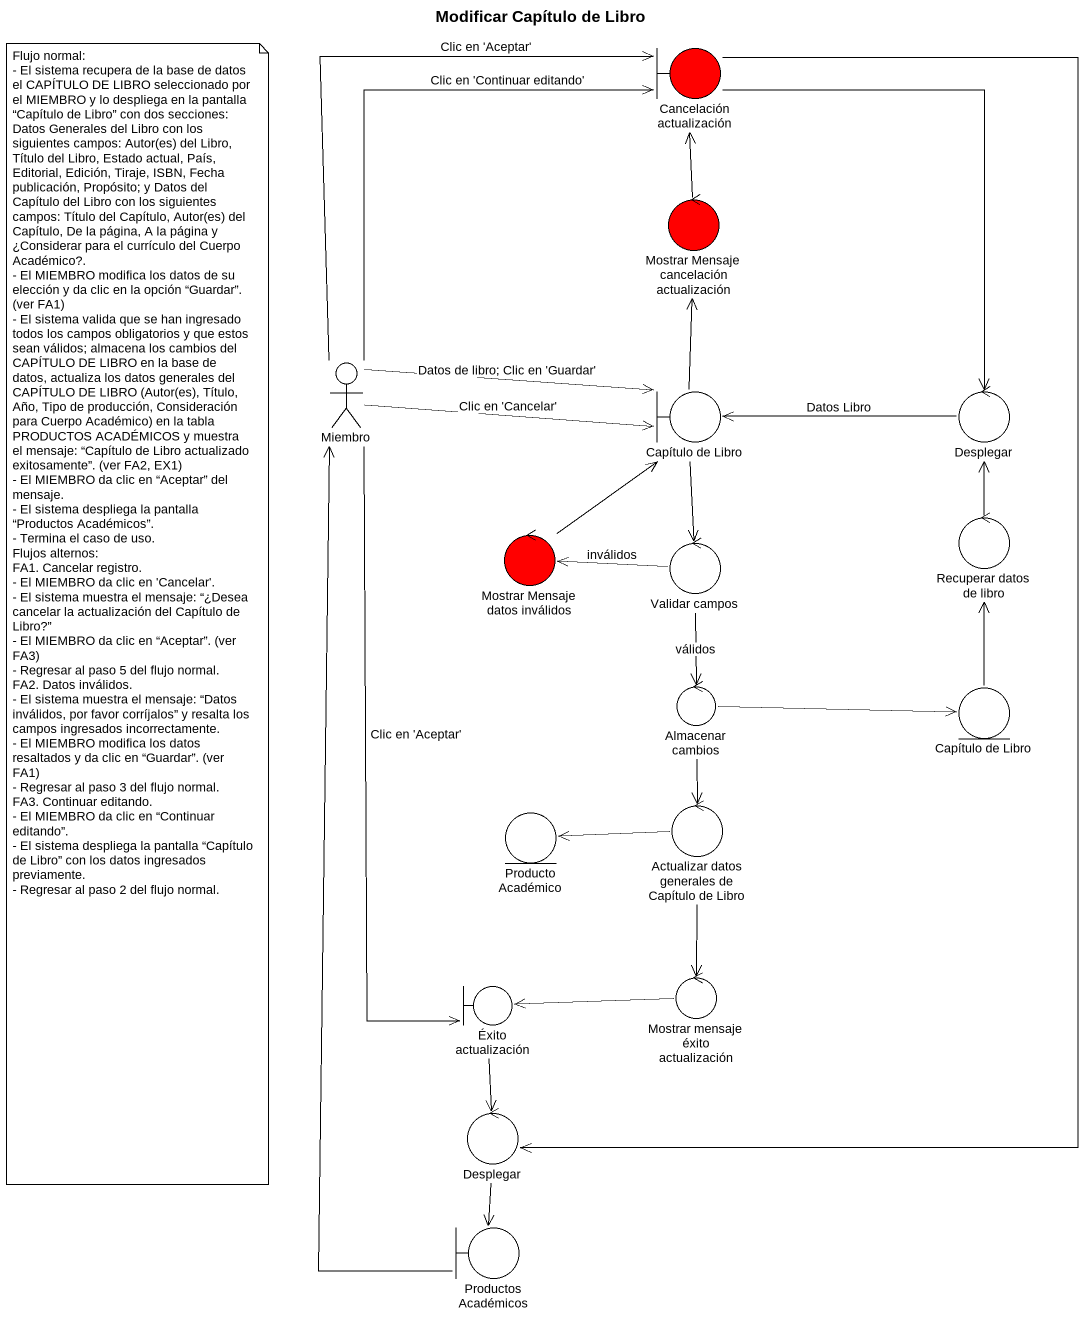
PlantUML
@startuml
title Modificar Capítulo de Libro
boundary "Cancelación actualización" as Cancelación_actualización #FF0000
control "Mostrar Mensaje cancelación actualización" as Mostrar_Mensaje_cancelación #FF0000
actor Miembro #FFFFFF
boundary "Capítulo de Libro" as Capítulo_de_Libro #FFFFFF
control Desplegar #FFFFFF
control "Recuperar datos de libro" as Recuperar_datos_de_libro #FFFFFF
control "Mostrar Mensaje datos inválidos" as Mostrar_Mensaje_datos #FF0000
control "Validar campos" as Validar_campos #FFFFFF
control "Almacenar cambios" as Almacenar_cambios #FFFFFF
entity "Capítulo de Libro" as Capítulo_de_Libro_2 #FFFFFF
entity "Producto Académico" as Producto_Académico #FFFFFF
control "Actualizar datos generales de Capítulo de Libro" as Actualizar_datos_generales #FFFFFF
boundary "Éxito actualización" as Éxito_actualización #FFFFFF
control "Mostrar mensaje éxito actualización" as Mostrar_mensaje_éxito #FFFFFF
control "Desplegar" as Desplegar_2 #FFFFFF
boundary "Productos Académicos" as Productos_Académicos #FFFFFF
Cancelación_actualización --> Desplegar
Cancelación_actualización --> Desplegar_2
Mostrar_Mensaje_cancelación -up-> Cancelación_actualización
Miembro -up-> Cancelación_actualización : Clic en 'Aceptar'
Miembro -up-> Cancelación_actualización : Clic en 'Continuar editando'
Miembro -right-> Capítulo_de_Libro : Datos de libro; Clic en 'Guardar'
Miembro -right-> Capítulo_de_Libro : Clic en 'Cancelar'
Miembro --> Éxito_actualización : Clic en 'Aceptar'
Miembro <-- Productos_Académicos
Capítulo_de_Libro -up-> Mostrar_Mensaje_cancelación
Capítulo_de_Libro --> Validar_campos
Desplegar -left-> Capítulo_de_Libro : Datos Libro
Recuperar_datos_de_libro -up-> Desplegar
Mostrar_Mensaje_datos -up-> Capítulo_de_Libro
Validar_campos -left-> Mostrar_Mensaje_datos : inválidos
Validar_campos --> Almacenar_cambios : válidos
Almacenar_cambios -right-> Capítulo_de_Libro_2
Almacenar_cambios --> Actualizar_datos_generales
Capítulo_de_Libro_2 -up-> Recuperar_datos_de_libro
Actualizar_datos_generales -left-> Producto_Académico
Actualizar_datos_generales --> Mostrar_mensaje_éxito
Éxito_actualización --> Desplegar_2
Mostrar_mensaje_éxito -left-> Éxito_actualización
Desplegar_2 --> Productos_Académicos
note as N1
  Flujo normal:
  - El sistema recupera de la base de datos el CAPÍTULO DE LIBRO seleccionado por el MIEMBRO y lo despliega en la pantalla “Capítulo de Libro” con dos secciones: Datos Generales del Libro con los siguientes campos: Autor(es) del Libro, Título del Libro, Estado actual, País, Editorial, Edición, Tiraje, ISBN, Fecha publicación, Propósito; y Datos del Capítulo del Libro con los siguientes campos: Título del Capítulo, Autor(es) del Capítulo, De la página, A la página y ¿Considerar para el currículo del Cuerpo Académico?.
  - El MIEMBRO modifica los datos de su elección y da clic en la opción “Guardar”. (ver FA1)
  - El sistema valida que se han ingresado todos los campos obligatorios y que estos sean válidos; almacena los cambios del CAPÍTULO DE LIBRO en la base de datos, actualiza los datos generales del CAPÍTULO DE LIBRO (Autor(es), Título, Año, Tipo de producción, Consideración para Cuerpo Académico) en la tabla PRODUCTOS ACADÉMICOS y muestra el mensaje: “Capítulo de Libro actualizado exitosamente”. (ver FA2, EX1)
  - El MIEMBRO da clic en “Aceptar” del mensaje.
  - El sistema despliega la pantalla “Productos Académicos”.
  - Termina el caso de uso.
  Flujos alternos:
  FA1. Cancelar registro.
  - El MIEMBRO da clic en 'Cancelar'.
  - El sistema muestra el mensaje: “¿Desea cancelar la actualización del Capítulo de Libro?”
  - El MIEMBRO da clic en “Aceptar”. (ver FA3)
  - Regresar al paso 5 del flujo normal.
  FA2. Datos inválidos.
  - El sistema muestra el mensaje: “Datos inválidos, por favor corríjalos” y resalta los campos ingresados incorrectamente.
  - El MIEMBRO modifica los datos resaltados y da clic en “Guardar”. (ver FA1)
  - Regresar al paso 3 del flujo normal.
  FA3. Continuar editando.
  - El MIEMBRO da clic en “Continuar editando”.
  - El sistema despliega la pantalla “Capítulo de Libro” con los datos ingresados previamente.
  - Regresar al paso 2 del flujo normal.
end note
@enduml
